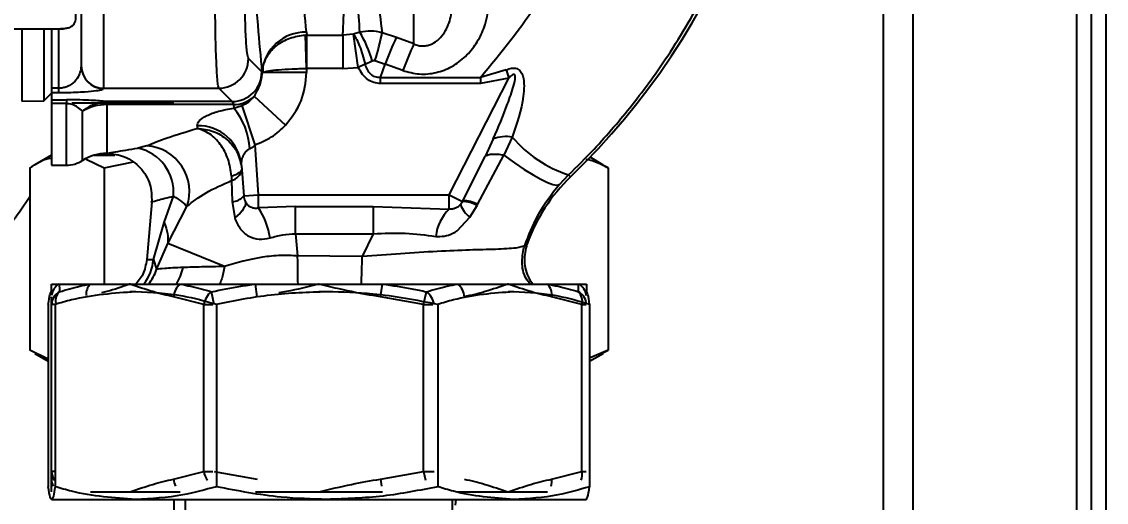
# Model space of a CAD drawing. Extents: x 75 to 2075, y 25 to 1460.
# Drawn here: x 1164.2 to 1255.5, y 596.8 to 637.2 of the extents above; entities that cross this region are included whole.
import ezdxf

# ---------------------------------------------------------------- set-up
doc = ezdxf.new("R2010")
doc.units = 0
doc.header["$LTSCALE"] = 5
doc.linetypes.add('SLD-KATı', pattern=[0])
doc.layers.get('0').update_dxf_attribs({"linetype": 'CONTINUOUS'})
doc.styles.add('SLDTEXTSTYLE1', font='GOTHIC.TTF', dxfattribs={"width": 0.913})
doc.dimstyles.new('SLDDIMSTYLE1', dxfattribs={"dimtxt": 17.5, "dimasz": 16.51, "dimexe": 0, "dimexo": 0.0625, "dimgap": 4.375, "dimtad": 1, "dimlfac": 0.8, "dimrnd": 1e-09, "dimzin": 12, "dimtxsty": 'SLDTEXTSTYLE1', "dimsah": 1, "dimcen": 0.09, "dimazin": 3, "dimtfac": 1, "dimtofl": 0, "dimtmove": 0, "dimatfit": 3, "dimtolj": 1, "dimtzin": 12})

# ---------------------------------------------------------------- blocks, each defined once
blk = doc.blocks.new('_D_7')
at = {"color": 7, "linetype": 'SLD-KATı'}
for p, q in [((1024.221, 594.338), (1024.221, 400.63)), ((1255.471, 561.942), (1255.471, 400.63)), ((1024.221, 405.63), (1255.471, 405.63))]:
    blk.add_line(p, q, dxfattribs=at)
for points in [[(1024.221, 405.63), (1040.731, 403.09), (1040.731, 408.17)], [(1255.471, 405.63), (1238.961, 408.17), (1238.961, 403.09)]]:
    blk.add_solid(points, dxfattribs=at)
at = {"color": 7, "linetype": 'SLD-KATı', "insert": (1115.464, 427.983), "char_height": 17.5, "attachment_point": 1, "style": 'SLDTEXTSTYLE1'}
blk.add_mtext('185', dxfattribs=at)

msp = doc.modelspace()

# ---------------------------------------------------------------- linework, layer by layer
at = {"color": 7, "linetype": 'SLD-KATı'}
for p, q in [((1239.221, 568.28), (1239.221, 1228.103)), ((1252.971, 1228.103), (1252.971, 568.28)), ((1236.721, 569.442), (1236.721, 1226.942)), ((1254.221, 574.53), (1254.221, 1221.853)), ((1255.471, 574.53), (1255.471, 1221.853)), ((1197.219, 635.337), (1197.219, 732.906)), ((1171.096, 639.89), (1171.096, 631.61)), ((1163.221, 636.611), (1167.722, 636.611)), ((1166.085, 636.611), (1166.085, 630.556)), ((1166.721, 636.611), (1166.721, 636.592)), ((1167.346, 636.592), (1166.721, 636.592)), ((1166.721, 636.592), (1166.721, 631.606)), ((1167.346, 631.606), (1167.346, 636.592)), ((1169.221, 636.611), (1169.282, 636.611)), ((1188.174, 636.327), (1188.2, 636.086)), ((1192.138, 636.157), (1191.231, 636.086)), ((1192.669, 636.326), (1192.138, 636.157)), ((1192.531, 633.357), (1192.138, 636.157)), ((1195.733, 635.881), (1194.541, 636.285)), ((1188.2, 636.086), (1188.103, 636.084)), ((1188.183, 633.266), (1188.103, 636.084)), ((1188.2, 636.086), (1191.231, 636.086)), ((1188.2, 633.266), (1188.2, 636.086)), ((1191.231, 636.086), (1191.231, 633.266)), ((1197.219, 635.337), (1195.733, 635.881)), ((1184.414, 632.983), (1183.291, 634.106)), ((1184.439, 632.913), (1184.507, 633.416)), ((1191.231, 633.266), (1192.531, 633.357)), ((1193.105, 633.643), (1192.531, 633.357)), ((1193.105, 633.643), (1193.697, 633.912)), ((1193.931, 633.938), (1194.793, 633.646)), ((1194.396, 632.516), (1194.793, 633.646)), ((1196.28, 633.104), (1194.793, 633.646)), ((1184.429, 632.961), (1184.414, 632.983)), ((1184.429, 632.961), (1184.439, 632.913)), ((1184.519, 632.941), (1184.439, 632.913)), ((1188.183, 632.941), (1184.519, 632.941)), ((1188.183, 633.266), (1188.183, 632.941)), ((1188.183, 633.266), (1188.2, 633.266)), ((1191.231, 633.266), (1188.2, 633.266)), ((1194.396, 632.516), (1202.802, 632.516)), ((1194.396, 632.007), (1194.396, 632.516)), ((1200.187, 622.629), (1205.198, 632.463)), ((1204.966, 633.149), (1202.802, 632.516)), ((1202.802, 632.516), (1202.802, 632.007)), ((1205.198, 632.463), (1202.802, 632.007)), ((1204.966, 633.149), (1205.198, 632.463)), ((1167.346, 631.606), (1166.721, 631.606)), ((1166.721, 631.606), (1166.721, 631.249)), ((1167.346, 631.249), (1167.346, 631.606)), ((1171.096, 631.61), (1180.794, 631.61)), ((1171.096, 631.587), (1171.096, 631.61)), ((1180.794, 631.61), (1181.917, 630.486)), ((1202.802, 632.007), (1194.396, 632.007)), ((1166.085, 630.556), (1166.721, 631.192)), ((1166.721, 631.249), (1167.346, 631.249)), ((1166.721, 631.249), (1166.721, 630.64)), ((1166.721, 630.64), (1167.971, 630.64)), ((1166.721, 630.64), (1166.721, 630.314)), ((1167.971, 630.64), (1167.971, 630.314)), ((1183.776, 630.927), (1186.408, 628.496)), ((1164.21, 630.523), (1166.085, 630.556)), ((1167.971, 630.314), (1166.721, 630.314)), ((1166.721, 630.314), (1166.721, 625.129)), ((1177.023, 630.354), (1168.44, 630.354)), ((1181.917, 630.486), (1171.362, 630.486)), ((1171.362, 630.226), (1171.362, 630.486)), ((1182.021, 630.226), (1171.362, 630.226)), ((1181.917, 630.486), (1182.021, 630.226)), ((1182.021, 630.226), (1182.059, 629.93)), ((1183.842, 626.842), (1182.763, 630.169)), ((1178.969, 628.456), (1178.986, 628.228)), ((1203.888, 627.352), (1203.206, 625.876)), ((1205.48, 627.498), (1204.765, 625.969)), ((1174.734, 626.759), (1173.986, 626.574)), ((1184.137, 622.629), (1183.842, 626.842)), ((1166.721, 625.979), (1165.323, 625.172)), ((1169.631, 625.634), (1171.137, 624.909)), ((1170.312, 625.979), (1172.034, 625.979)), ((1171.137, 624.909), (1173.624, 625.403)), ((1201.338, 622.134), (1203.206, 625.876)), ((1202.563, 621.824), (1204.765, 625.969)), ((1213.119, 625.172), (1212.036, 625.797)), ((1164.899, 624.909), (1164.899, 609.549)), ((1166.721, 625.129), (1167.971, 625.129)), ((1171.137, 624.909), (1171.137, 615.129)), ((1182.71, 625.119), (1182.89, 622.542)), ((1209.471, 623.515), (1210.225, 624.307)), ((1210.225, 624.307), (1210.381, 624.145)), ((1213.543, 624.909), (1213.098, 625.136)), ((1213.543, 624.909), (1213.543, 609.549)), ((1181.859, 624.216), (1181.867, 623.842)), ((1181.867, 623.842), (1181.909, 622.062)), ((1176.194, 620.307), (1176.982, 622.526)), ((1182.89, 622.542), (1184.137, 622.629)), ((1184.137, 622.629), (1200.187, 622.629)), ((1184.137, 621.54), (1184.137, 622.629)), ((1200.187, 622.629), (1201.301, 622.062)), ((1200.187, 621.441), (1200.187, 622.629)), ((1175.155, 622.053), (1174.729, 617.191)), ((1176.495, 618.533), (1178.116, 621.656)), ((1181.909, 622.062), (1182.134, 620.701)), ((1187.244, 621.642), (1184.137, 621.54)), ((1187.244, 621.642), (1193.783, 621.642)), ((1193.783, 621.642), (1200.187, 621.441)), ((1201.301, 622.062), (1201.338, 622.134)), ((1201.922, 620.753), (1202.521, 621.742)), ((1202.521, 621.742), (1202.563, 621.824)), ((1200.853, 619.611), (1201.922, 620.753)), ((1175.288, 617.204), (1176.194, 620.307)), ((1187.246, 619.362), (1193.783, 619.361)), ((1187.246, 619.362), (1187.428, 617.497)), ((1193.783, 619.361), (1192.871, 617.452)), ((1199.044, 619.141), (1199.396, 619.13)), ((1175.555, 616.357), (1176.495, 618.533)), ((1181.261, 616.602), (1176.495, 618.533)), ((1206.746, 618.511), (1206.508, 618.354)), ((1175.288, 617.204), (1175.555, 616.357)), ((1192.871, 617.452), (1187.428, 617.497)), ((1166.721, 615.129), (1167.364, 615.129)), ((1167.364, 615.129), (1169.99, 615.129)), ((1169.99, 615.129), (1173.311, 615.129)), ((1173.311, 615.129), (1177.542, 615.129)), ((1177.542, 615.129), (1183.881, 615.129)), ((1184.029, 614.047), (1183.881, 615.129)), ((1183.881, 615.129), (1189.221, 615.129)), ((1189.221, 615.129), (1194.561, 615.129)), ((1194.413, 614.047), (1194.561, 615.129)), ((1194.561, 615.129), (1200.9, 615.129)), ((1200.9, 615.129), (1205.131, 615.129)), ((1205.131, 615.129), (1208.452, 615.129)), ((1208.452, 615.129), (1211.078, 615.129)), ((1211.078, 615.129), (1211.721, 615.129)), ((1173.311, 614.504), (1173.802, 614.504)), ((1180.419, 613.397), (1180.18, 614.479)), ((1189.221, 614.504), (1189.905, 614.504)), ((1198.023, 613.397), (1198.262, 614.479)), ((1205.131, 614.504), (1205.607, 614.504)), ((1166.448, 613.434), (1166.448, 598.074)), ((1166.721, 613.397), (1166.721, 614.047)), ((1166.721, 599.362), (1166.721, 613.397)), ((1167.002, 613.502), (1167.015, 613.434)), ((1167.015, 613.434), (1167.015, 598.074)), ((1179.535, 613.397), (1176.982, 614.047)), ((1179.535, 599.362), (1179.535, 613.397)), ((1180.589, 613.434), (1180.589, 598.074)), ((1198.023, 613.397), (1194.413, 614.047)), ((1198.023, 599.362), (1198.023, 613.397)), ((1199.22, 613.434), (1199.22, 598.074)), ((1211.355, 613.397), (1208.802, 614.047)), ((1211.355, 599.362), (1211.355, 613.397)), ((1211.994, 613.434), (1211.994, 598.074)), ((1166.448, 608.804), (1164.899, 609.549)), ((1165.317, 609.29), (1166.448, 608.637)), ((1213.543, 609.549), (1211.994, 608.903)), ((1211.994, 608.637), (1213.125, 609.29)), ((1213.098, 609.335), (1213.543, 609.549)), ((1166.721, 598.712), (1166.721, 599.362)), ((1176.982, 598.712), (1179.535, 599.362)), ((1180.419, 599.362), (1184.029, 598.712)), ((1194.413, 598.712), (1198.023, 599.362)), ((1198.023, 599.362), (1198.907, 599.362)), ((1208.802, 598.712), (1211.355, 599.362)), ((1166.731, 597.004), (1173.802, 597.004)), ((1169.99, 597.629), (1173.311, 597.629)), ((1173.311, 597.629), (1177.542, 597.629)), ((1173.802, 597.004), (1189.905, 597.004)), ((1177.023, 597.004), (1177.023, 580.78)), ((1177.971, 597.004), (1177.971, 580.78)), ((1183.881, 597.629), (1189.221, 597.629)), ((1189.221, 597.629), (1194.561, 597.629)), ((1189.905, 597.004), (1205.607, 597.004)), ((1200.471, 580.78), (1200.471, 597.004)), ((1200.717, 596.511), (1200.768, 597.004)), ((1200.9, 597.629), (1205.131, 597.629)), ((1205.131, 597.629), (1208.452, 597.629)), ((1205.607, 597.004), (1211.711, 597.004))]:
    msp.add_line(p, q, dxfattribs=at)
at = {"color": 8, "linetype": 'SLD-KATı'}
for p, q in [((1164.21, 636.611), (1164.21, 630.523)), ((1167.971, 625.129), (1167.971, 630.314)), ((1171.362, 630.226), (1171.362, 626.129)), ((1169.327, 625.529), (1169.327, 629.668)), ((1174.73, 617.193), (1175.288, 617.204)), ((1167.002, 613.397), (1166.721, 613.397)), ((1179.535, 613.397), (1180.292, 613.397)), ((1198.023, 613.397), (1198.813, 613.397)), ((1211.355, 613.397), (1211.715, 613.397)), ((1167.002, 599.362), (1166.721, 599.362)), ((1179.535, 599.362), (1180.292, 599.362)), ((1194.413, 598.712), (1194.493, 598.124)), ((1198.023, 599.362), (1198.188, 598.614)), ((1211.355, 599.362), (1211.715, 599.362))]:
    msp.add_line(p, q, dxfattribs=at)
at = {"color": 7, "linetype": 'SLD-KATı', "flags": 128}
for points in [[(1204.765, 625.969), (1205.665, 625.329), (1206.494, 624.773), (1207.242, 624.308), (1207.9, 623.941), (1208.458, 623.675), (1208.909, 623.514), (1209.248, 623.46), (1209.471, 623.515)], [(1181.859, 624.216), (1182.06, 624.285), (1182.237, 624.357), (1182.39, 624.431), (1182.515, 624.506), (1182.613, 624.582), (1182.682, 624.659), (1182.721, 624.735), (1182.731, 624.809)], [(1183.001, 622.106), (1183.036, 621.974), (1183.029, 621.825), (1182.978, 621.661), (1182.886, 621.484), (1182.753, 621.296), (1182.582, 621.101), (1182.374, 620.902), (1182.134, 620.701)]]:
    msp.add_lwpolyline(points, dxfattribs=at)
at = {"color": 7, "linetype": 'SLD-KATı'}
for centre, radius, start, end in [((1168.506, 667.724), 60.438, 313.85735, 3.968), ((1188.087, 632.658), 3.671, 88.64653, 175.25591), ((1183.826, 631.135), 10.254, 15.70993, 30.41065), ((1173.769, 640.427), 21.181, 342.15952, 348.72337), ((1218.15, 625.139), 24.858, 154.39676, 159.98645), ((1219.051, 624.834), 24.227, 154.30924, 160.04063), ((1171.095, 633.484), 1.874, 180.03931, 270.03926), ((1171.095, 633.461), 1.874, 180.03931, 270.03926), ((1180.786, 634.114), 2.505, 270.1836, 359.8164), ((1186.833, 633.237), 2.333, 175.60773, 187.30645), ((1181.909, 632.991), 2.505, 270.1836, 359.8164), ((1181.983, 632.866), 2.641, 270.8308, 312.76186), ((1171.353, 626.267), 3.959, 89.86881, 120.77355), ((1177.422, 626.118), 6.003, 3.8527, 39.42101), ((1179.06, 624.793), 3.664, 5.10337, 91.42269), ((1204.977, 624.222), 3.314, 81.26917, 109.17105), ((1213.658, 634.538), 10.792, 220.72373, 251.44789), ((1171.362, 622.379), 3.75, 90, 122.85988), ((1173.173, 622.839), 3.822, 355.30013, 77.72073), ((1174.471, 622.912), 3.856, 340.98275, 86.08356), ((1167.971, 627.629), 2.5, 270, 302.85988), ((1181.587, 624.98), 1.172, 283.82806, 348.54328), ((1220.471, 613.644), 14.562, 133.85735, 160.47627), ((1181.899, 623.326), 1.264, 270.45379, 321.66151), ((1184.137, 622.629), 1.25, 184, 204.74048), ((1178.848, 618.067), 6.327, 8.51637, 33.29447), ((1200.187, 622.629), 1.25, 319.61226, 333), ((1203.16, 622.481), 2.126, 198.13744, 234.37975), ((1201.379, 619.877), 2.186, 58.5297, 92.05744), ((1201.455, 620.02), 2.117, 58.44155, 93.16613), ((1202.885, 618.666), 3.87, 134.1862, 172.93845), ((1178.506, 613.945), 1.528, 129.16409, 176.1758), ((1199.936, 613.945), 1.528, 3.8242, 50.83591), ((1207.559, 614.243), 1.258, 351.02366, 44.77955), ((1167.939, 613.39), 1.218, 116.58883, 179.70593), ((1181.115, 613.189), 1.593, 125.9347, 172.51312), ((1197.327, 613.189), 1.593, 7.48688, 54.0653), ((1210.226, 613.662), 1.159, 346.7796, 44.83345)]:
    msp.add_arc(centre, radius, start, end, dxfattribs=at)
at = {"color": 8, "linetype": 'SLD-KATı'}
for centre, radius, start, end in [((1171.438, 617.5), 3.862, 322.12212, 355.60915), ((1171.988, 617.529), 3.755, 320.27258, 341.80479), ((1173.729, 617.352), 4.145, 327.57258, 348.43679), ((1167.958, 614.044), 1.238, 118.70782, 174.42833), ((1170.857, 614.26), 1.228, 134.9164, 184.48211), ((1210.484, 614.044), 1.238, 5.57167, 61.29218), ((1168.18, 613.684), 1.118, 134.67687, 187.23179), ((1210.502, 613.388), 1.22, 7.30746, 63.37775), ((1167.924, 599.364), 1.203, 180.08651, 218.55213), ((1167.951, 598.712), 1.23, 180.01374, 208.58722), ((1178.723, 598.878), 1.749, 185.44454, 205.5354), ((1181.27, 599.628), 1.756, 188.72127, 215.28824), ((1207.231, 598.547), 1.579, 344.46841, 6.00182), ((1209.964, 599.112), 1.413, 339.35187, 10.17358)]:
    msp.add_arc(centre, radius, start, end, dxfattribs=at)
at = {"color": 7, "linetype": 'SLD-KATı'}
for points, knots in [([(1182.836, 686.701), (1182.83, 684.075), (1182.818, 678.734), (1182.878, 670.657), (1183, 662.66), (1183.187, 655.026), (1183.434, 648.025), (1183.73, 641.919), (1184.062, 636.77), (1184.308, 634.217), (1184.429, 632.961)], [0, 0, 0, 0, 0.120021, 0.244171, 0.371244, 0.499843, 0.628466, 0.755605, 0.879857, 1, 1, 1, 1]), ([(1188.174, 636.327), (1188.047, 637.563), (1187.801, 639.95), (1187.525, 643.977), (1187.324, 647.56), (1187.18, 650.572), (1187.052, 653.705), (1186.925, 657.378), (1186.805, 661.641), (1186.702, 666.523), (1186.617, 672.271), (1186.563, 678.925), (1186.575, 683.9), (1186.58, 686.384)], [0, 0, 0, 0, 0.12651, 0.244333, 0.31025, 0.374867, 0.438185, 0.500204, 0.586553, 0.671792, 0.755923, 0.878148, 1, 1, 1, 1]), ([(1210.225, 624.307), (1210.946, 625.026), (1212.253, 626.327), (1214.02, 628.308), (1215.627, 630.252), (1217.143, 632.257), (1219.357, 635.454), (1221.994, 639.945), (1224.705, 645.983), (1226.73, 652.246), (1228.056, 658.709), (1228.726, 665.261), (1228.563, 669.679), (1228.482, 671.884)], [0, 0, 0, 0, 0.058229, 0.105455, 0.151754, 0.202416, 0.249131, 0.373992, 0.499203, 0.626154, 0.748428, 0.874469, 1, 1, 1, 1]), ([(1191.231, 636.086), (1191.251, 636.499), (1191.293, 637.387), (1191.367, 639.021), (1191.451, 640.978), (1191.548, 643.396), (1191.662, 646.399), (1191.746, 648.86), (1191.792, 650.195)], [0, 0, 0, 0, 0.121442, 0.261256, 0.419439, 0.576976, 0.7705, 1, 1, 1, 1]), ([(1192.669, 636.326), (1192.607, 637.186), (1192.484, 638.908), (1192.271, 642.315), (1192.076, 645.598), (1191.909, 648.348), (1191.828, 649.63), (1191.792, 650.195)], [0, 0, 0, 0, 0.250405, 0.501115, 0.779712, 0.902747, 1, 1, 1, 1]), ([(1192.919, 650.159), (1193.058, 648.957), (1193.354, 646.394), (1193.752, 642.79), (1194.158, 639.215), (1194.409, 637.294), (1194.541, 636.285)], [0, 0, 0, 0, 0.208643, 0.44476, 0.708498, 1, 1, 1, 1]), ([(1202.802, 632.516), (1204.534, 634.611), (1208.006, 638.811), (1210.397, 643.724), (1211.594, 646.186)], [0, 0, 0, 0, 0.49895, 1, 1, 1, 1]), ([(1124.653, 640.106), (1124.77, 638.97), (1125.041, 636.323), (1125.96, 631.875), (1127.376, 627.18), (1129.242, 623.015), (1131.143, 619.857), (1132.988, 617.48), (1134.864, 615.552), (1136.952, 613.86), (1139.39, 612.406), (1142.139, 611.338), (1144.976, 610.791), (1147.646, 610.756), (1149.945, 611.08), (1152.022, 611.639), (1154.14, 612.477), (1156.669, 613.863), (1159.245, 615.806), (1161.588, 618.13), (1163.411, 620.313), (1164.432, 621.806), (1164.899, 622.49)], [0, 0, 0, 0, 0.0419, 0.097597, 0.16912, 0.228964, 0.279774, 0.32375, 0.361673, 0.403202, 0.452017, 0.503461, 0.557263, 0.607885, 0.650651, 0.686855, 0.728906, 0.779684, 0.849095, 0.906665, 0.957215, 1, 1, 1, 1]), ([(1169.221, 639.988), (1169.221, 639.182), (1169.221, 637.513), (1169.221, 635.381), (1169.221, 633.87), (1169.221, 633.609), (1169.221, 633.482)], [0, 0, 0, 0, 0.241412, 0.5, 0.758588, 1, 1, 1, 1]), ([(1180.794, 631.61), (1180.77, 631.685), (1180.725, 631.826), (1180.651, 632.628), (1180.57, 634.158), (1180.503, 636.736), (1180.49, 638.858), (1180.484, 639.89)], [0, 0, 0, 0, 0.151337, 0.285374, 0.500804, 0.757197, 1, 1, 1, 1]), ([(1183.291, 634.106), (1183.252, 634.221), (1183.173, 634.459), (1183.071, 635.832), (1182.999, 637.77), (1182.987, 639.288), (1182.981, 640.021)], [0, 0, 0, 0, 0.241561, 0.500214, 0.758736, 1, 1, 1, 1]), ([(1167.346, 639.738), (1167.476, 639.723), (1167.734, 639.693), (1168.095, 639.456), (1168.425, 639.055), (1168.678, 638.43), (1168.774, 637.716), (1168.702, 637.148), (1168.476, 636.825), (1168.165, 636.676), (1167.813, 636.61), (1167.527, 636.593), (1167.37, 636.592), (1167.346, 636.592)], [0, 0, 0, 0, 0.064214, 0.128128, 0.210428, 0.327501, 0.48814, 0.651334, 0.771151, 0.855741, 0.92176, 0.988211, 1, 1, 1, 1]), ([(1196.28, 633.104), (1196.738, 632.978), (1197.656, 632.726), (1199.1, 632.869), (1200.437, 633.387), (1201.586, 634.245), (1202.484, 635.346), (1203.364, 637.03), (1203.503, 638.446), (1203.596, 639.389)], [0, 0, 0, 0, 0.124889, 0.249848, 0.374988, 0.500236, 0.625531, 0.750596, 1, 1, 1, 1]), ([(1197.219, 635.337), (1197.343, 635.288), (1197.585, 635.193), (1197.976, 635.155), (1198.356, 635.198), (1198.843, 635.363), (1199.357, 635.734), (1199.952, 636.495), (1200.387, 637.601), (1200.443, 638.524), (1200.471, 638.987)], [0, 0, 0, 0, 0.064266, 0.125682, 0.183859, 0.244687, 0.371657, 0.494081, 0.746549, 1, 1, 1, 1]), ([(1192.138, 636.157), (1192.226, 636.019), (1192.389, 635.761), (1192.649, 635.141), (1192.895, 634.437), (1193.037, 633.902), (1193.105, 633.643)], [0, 0, 0, 0, 0.270637, 0.504018, 0.759557, 1, 1, 1, 1]), ([(1194.541, 636.285), (1194.23, 636.349), (1193.612, 636.476), (1192.982, 636.376), (1192.669, 636.326)], [0, 0, 0, 0, 0.502011, 1, 1, 1, 1]), ([(1184.507, 633.416), (1184.619, 633.744), (1184.847, 634.414), (1185.653, 635.263), (1186.764, 635.91), (1187.65, 636.025), (1188.103, 636.084)], [0, 0, 0, 0, 0.233845, 0.476705, 0.732631, 1, 1, 1, 1]), ([(1169.221, 633.46), (1169.164, 633.111), (1169.079, 632.589), (1168.545, 632.019), (1168.1, 631.754), (1167.759, 631.648), (1167.518, 631.611), (1167.402, 631.608), (1167.346, 631.606)], [0, 0, 0, 0, 0.499111, 0.74928, 0.874307, 0.944428, 0.973332, 1, 1, 1, 1]), ([(1194.396, 632.007), (1194.204, 632.022), (1193.826, 632.052), (1193.303, 632.331), (1192.855, 632.772), (1192.644, 633.153), (1192.531, 633.357)], [0, 0, 0, 0, 0.234599, 0.464713, 0.713605, 1, 1, 1, 1]), ([(1194.396, 632.516), (1194.32, 632.511), (1194.17, 632.502), (1193.949, 632.548), (1193.745, 632.643), (1193.505, 632.836), (1193.272, 633.174), (1193.162, 633.483), (1193.105, 633.643)], [0, 0, 0, 0, 0.1212854, 0.2393849, 0.3567941, 0.4765583, 0.7285729, 1, 1, 1, 1]), ([(1193.697, 633.912), (1193.736, 633.927), (1193.793, 633.949), (1193.874, 633.951), (1193.912, 633.942), (1193.931, 633.938)], [0, 0, 0, 0, 0.5181295, 0.7621241, 1, 1, 1, 1]), ([(1183.776, 630.927), (1183.952, 631.24), (1184.201, 631.683), (1184.411, 632.407), (1184.43, 632.746), (1184.439, 632.913)], [0, 0, 0, 0, 0.552085, 0.780164, 1, 1, 1, 1]), ([(1184.519, 632.941), (1184.65, 632.983), (1184.911, 633.068), (1185.794, 633.174), (1186.918, 633.247), (1187.769, 633.26), (1188.183, 633.266)], [0, 0, 0, 0, 0.250233, 0.500004, 0.756011, 1, 1, 1, 1]), ([(1186.408, 628.496), (1186.915, 629.153), (1187.929, 630.465), (1188.099, 632.116), (1188.183, 632.941)], [0, 0, 0, 0, 0.500174, 1, 1, 1, 1]), ([(1203.888, 627.352), (1204.311, 628.325), (1204.946, 629.783), (1205.528, 631.532), (1205.753, 632.348), (1205.73, 632.67), (1205.705, 632.733), (1205.683, 632.759), (1205.663, 632.771), (1205.64, 632.779), (1205.606, 632.78), (1205.561, 632.768), (1205.404, 632.689), (1205.294, 632.569), (1205.198, 632.463)], [0, 0, 0, 0, 0.499605, 0.749078, 0.874161, 0.89343, 0.900546, 0.906491, 0.909258, 0.912028, 0.917993, 0.925142, 0.933913, 1, 1, 1, 1]), ([(1204.966, 633.149), (1205.118, 633.207), (1205.341, 633.293), (1205.654, 633.311), (1205.87, 633.27), (1206.054, 633.166), (1206.245, 632.967), (1206.444, 632.508), (1206.499, 631.788), (1206.358, 630.022), (1205.871, 628.622), (1205.48, 627.498)], [0, 0, 0, 0, 0.065403, 0.096157, 0.125735, 0.154209, 0.182727, 0.241127, 0.363196, 0.488659, 1, 1, 1, 1]), ([(1167.346, 631.249), (1167.513, 631.249), (1167.855, 631.251), (1168.496, 631.264), (1169.455, 631.302), (1170.355, 631.379), (1170.979, 631.481), (1171.057, 631.552), (1171.096, 631.587)], [0, 0, 0, 0, 0.061709, 0.126056, 0.251513, 0.501335, 0.75111, 1, 1, 1, 1]), ([(1171.362, 630.486), (1170.975, 630.523), (1170.395, 630.577), (1169.296, 630.621), (1168.562, 630.637), (1168.168, 630.639), (1167.971, 630.64)], [0, 0, 0, 0, 0.4988633, 0.7488977, 0.8741953, 1, 1, 1, 1]), ([(1182.763, 630.169), (1182.956, 630.258), (1183.353, 630.441), (1183.633, 630.763), (1183.776, 630.927)], [0, 0, 0, 0, 0.487454, 1, 1, 1, 1]), ([(1169.327, 629.668), (1169.205, 629.787), (1169.006, 629.98), (1168.616, 630.203), (1168.274, 630.29), (1168.098, 630.311), (1168.012, 630.313), (1167.971, 630.314)], [0, 0, 0, 0, 0.499816, 0.813588, 0.91733, 0.960151, 1, 1, 1, 1]), ([(1178.969, 628.456), (1179.002, 628.598), (1179.069, 628.883), (1179.731, 629.313), (1180.726, 629.694), (1181.614, 629.852), (1182.059, 629.93)], [0, 0, 0, 0, 0.249477, 0.499183, 0.749086, 1, 1, 1, 1]), ([(1182.059, 629.93), (1182.171, 629.967), (1182.383, 630.037), (1182.641, 630.127), (1182.763, 630.169)], [0, 0, 0, 0, 0.5269, 1, 1, 1, 1]), ([(1174.734, 626.759), (1175.243, 626.975), (1176.263, 627.409), (1178.077, 627.955), (1178.986, 628.228)], [0, 0, 0, 0, 0.499207, 1, 1, 1, 1]), ([(1178.986, 628.228), (1179.442, 628.176), (1180.362, 628.071), (1181.563, 627.314), (1182.469, 626.197), (1182.643, 625.275), (1182.731, 624.809)], [0, 0, 0, 0, 0.242929, 0.488949, 0.741538, 1, 1, 1, 1]), ([(1181.859, 624.216), (1181.792, 624.696), (1181.659, 625.645), (1180.97, 626.907), (1180.051, 627.854), (1179.339, 628.104), (1178.986, 628.228)], [0, 0, 0, 0, 0.25853, 0.511104, 0.757075, 1, 1, 1, 1]), ([(1183.842, 626.842), (1184.325, 627.036), (1185.286, 627.422), (1186.035, 628.139), (1186.408, 628.496)], [0, 0, 0, 0, 0.501711, 1, 1, 1, 1]), ([(1171.419, 626.129), (1171.915, 626.074), (1172.679, 625.988), (1173.589, 625.471), (1174.207, 624.934), (1174.688, 624.271), (1175.124, 623.32), (1175.143, 622.551), (1175.155, 622.052)], [0, 0, 0, 0, 0.2382133, 0.36756, 0.5, 0.63244, 0.7617867, 1, 1, 1, 1]), ([(1182.71, 625.119), (1182.707, 625.208), (1182.704, 625.323), (1182.718, 625.454), (1182.742, 625.625), (1182.816, 625.899), (1182.994, 626.209), (1183.204, 626.419), (1183.346, 626.489), (1183.412, 626.522)], [0, 0, 0, 0, 0.172183, 0.222944, 0.250123, 0.500087, 0.749527, 0.883849, 1, 1, 1, 1]), ([(1183.412, 626.522), (1183.487, 626.559), (1183.647, 626.637), (1183.775, 626.771), (1183.842, 626.842)], [0, 0, 0, 0, 0.473648, 1, 1, 1, 1]), ([(1164.899, 624.909), (1165.41, 625.243), (1166.013, 625.638), (1166.627, 625.733), (1166.721, 625.747)], [0, 0, 0, 0, 0.847474, 1, 1, 1, 1]), ([(1204.765, 625.969), (1204.596, 625.994), (1204.256, 626.044), (1203.819, 626.046), (1203.451, 625.996), (1203.287, 625.916), (1203.206, 625.876)], [0, 0, 0, 0, 0.247622, 0.499983, 0.752353, 1, 1, 1, 1]), ([(1211.689, 625.635), (1211.751, 625.626), (1212.376, 625.534), (1212.99, 625.205), (1213.543, 624.909)], [0, 0, 0, 0, 0.098396, 1, 1, 1, 1]), ([(1178.116, 621.656), (1178.601, 622.047), (1179.546, 622.812), (1181.107, 623.505), (1181.867, 623.842)], [0, 0, 0, 0, 0.512779, 1, 1, 1, 1]), ([(1209.471, 623.515), (1208.8, 622.664), (1207.565, 621.1), (1206.839, 619.214), (1206.508, 618.354)], [0, 0, 0, 0, 0.543799, 1, 1, 1, 1]), ([(1176.982, 622.526), (1177.246, 622.36), (1177.782, 622.021), (1178.004, 621.779), (1178.116, 621.656)], [0, 0, 0, 0, 0.491742, 1, 1, 1, 1]), ([(1183.001, 622.106), (1183.059, 622.005), (1183.117, 621.902), (1183.201, 621.815), (1183.222, 621.794), (1183.304, 621.719), (1183.495, 621.593), (1183.799, 621.502), (1184.033, 621.528), (1184.137, 621.54)], [0, 0, 0, 0, 0.249804, 0.252076, 0.269689, 0.318274, 0.49965, 0.779363, 1, 1, 1, 1]), ([(1201.139, 621.819), (1201.081, 621.758), (1200.95, 621.623), (1200.712, 621.492), (1200.458, 621.428), (1200.283, 621.428), (1200.197, 621.439), (1200.187, 621.441)], [0, 0, 0, 0, 0.225479, 0.499755, 0.750109, 0.971834, 1, 1, 1, 1]), ([(1182.134, 620.701), (1182.271, 620.379), (1182.538, 619.752), (1183.271, 619.113), (1184.172, 618.825), (1184.795, 618.944), (1185.105, 619.004)], [0, 0, 0, 0, 0.26485, 0.515816, 0.758548, 1, 1, 1, 1]), ([(1176.194, 620.307), (1176.314, 619.994), (1176.555, 619.366), (1176.515, 618.811), (1176.495, 618.533)], [0, 0, 0, 0, 0.4999995, 1, 1, 1, 1]), ([(1185.105, 619.004), (1185.46, 619.106), (1186.145, 619.304), (1186.888, 619.343), (1187.246, 619.362)], [0, 0, 0, 0, 0.517477, 1, 1, 1, 1]), ([(1193.783, 619.361), (1194.693, 619.398), (1196.507, 619.472), (1198.2, 619.251), (1199.044, 619.141)], [0, 0, 0, 0, 0.501404, 1, 1, 1, 1]), ([(1199.396, 619.13), (1199.647, 619.152), (1200.161, 619.197), (1200.619, 619.471), (1200.853, 619.611)], [0, 0, 0, 0, 0.487124, 1, 1, 1, 1]), ([(1204.073, 618.046), (1203.379, 618.029), (1201.983, 617.995), (1199.188, 617.882), (1196.113, 617.676), (1193.952, 617.527), (1192.871, 617.452)], [0, 0, 0, 0, 0.244684, 0.492875, 0.746213, 1, 1, 1, 1]), ([(1206.508, 618.354), (1206.347, 618.281), (1206.023, 618.135), (1204.723, 618.076), (1204.073, 618.046)], [0, 0, 0, 0, 0.5003053, 1, 1, 1, 1]), ([(1207.214, 615.129), (1207.112, 615.277), (1206.865, 615.636), (1206.635, 616.294), (1206.459, 617.291), (1206.632, 618.027), (1206.746, 618.511)], [0, 0, 0, 0, 0.151393, 0.368038, 0.585062, 1, 1, 1, 1]), ([(1174.73, 617.193), (1174.656, 616.76), (1174.519, 615.951), (1173.993, 615.324), (1173.748, 615.032)], [0, 0, 0, 0, 0.535335, 1, 1, 1, 1]), ([(1187.428, 617.497), (1186.951, 617.517), (1185.938, 617.559), (1183.806, 617.341), (1182.302, 616.904), (1181.261, 616.602)], [0, 0, 0, 0, 0.214747, 0.456054, 1, 1, 1, 1]), ([(1177.79, 616.521), (1177.204, 616.493), (1176.035, 616.437), (1175.715, 616.383), (1175.555, 616.357)], [0, 0, 0, 0, 0.50096, 1, 1, 1, 1]), ([(1181.261, 616.602), (1180.602, 616.591), (1179.284, 616.568), (1178.288, 616.537), (1177.79, 616.521)], [0, 0, 0, 0, 0.500349, 1, 1, 1, 1]), ([(1166.721, 614.376), (1166.721, 614.414), (1166.721, 614.611), (1166.721, 614.906), (1166.721, 615.127), (1166.721, 615.129)], [0, 0, 0, 0, 0.188378, 0.990561, 1, 1, 1, 1]), ([(1167.364, 615.129), (1167.37, 615.007), (1167.378, 614.823), (1167.39, 614.565), (1167.394, 614.479)], [0, 0, 0, 0, 0.665391, 1, 1, 1, 1]), ([(1167.394, 614.479), (1167.966, 614.645), (1168.827, 614.895), (1169.698, 615.071), (1169.99, 615.129)], [0, 0, 0, 0, 0.665339, 1, 1, 1, 1]), ([(1176.982, 614.047), (1176.4, 614.185), (1175.174, 614.476), (1173.961, 614.906), (1173.319, 615.127), (1173.311, 615.129)], [0, 0, 0, 0, 0.471687, 0.993856, 1, 1, 1, 1]), ([(1177.542, 615.129), (1178.129, 615.007), (1179.012, 614.823), (1179.887, 614.565), (1180.18, 614.479)], [0, 0, 0, 0, 0.665391, 1, 1, 1, 1]), ([(1180.18, 614.479), (1180.997, 614.645), (1182.225, 614.895), (1183.466, 615.071), (1183.881, 615.129)], [0, 0, 0, 0, 0.6653388, 1, 1, 1, 1]), ([(1194.413, 614.047), (1193.59, 614.185), (1191.856, 614.476), (1190.139, 614.906), (1189.232, 615.127), (1189.221, 615.129)], [0, 0, 0, 0, 0.471687, 0.993856, 1, 1, 1, 1]), ([(1194.561, 615.129), (1195.386, 615.007), (1196.626, 614.823), (1197.852, 614.565), (1198.262, 614.479)], [0, 0, 0, 0, 0.6653905, 1, 1, 1, 1]), ([(1198.262, 614.479), (1198.845, 614.645), (1199.722, 614.895), (1200.605, 615.071), (1200.9, 615.129)], [0, 0, 0, 0, 0.665339, 1, 1, 1, 1]), ([(1205.131, 615.129), (1205.123, 615.127), (1204.481, 614.906), (1203.268, 614.476), (1202.042, 614.185), (1201.46, 614.047)], [0, 0, 0, 0, 0.006144, 0.528313, 1, 1, 1, 1]), ([(1208.802, 614.047), (1208.22, 614.185), (1206.994, 614.476), (1205.78, 614.906), (1205.138, 615.127), (1205.131, 615.129)], [0, 0, 0, 0, 0.471687, 0.993856, 1, 1, 1, 1]), ([(1208.452, 615.129), (1209.031, 615.007), (1209.902, 614.823), (1210.761, 614.565), (1211.048, 614.479)], [0, 0, 0, 0, 0.665391, 1, 1, 1, 1]), ([(1211.048, 614.479), (1211.056, 614.645), (1211.067, 614.895), (1211.075, 615.071), (1211.078, 615.129)], [0, 0, 0, 0, 0.665339, 1, 1, 1, 1]), ([(1211.721, 615.129), (1211.721, 615.127), (1211.721, 614.906), (1211.721, 614.611), (1211.721, 614.414), (1211.721, 614.376)], [0, 0, 0, 0, 0.0094394, 0.8116218, 1, 1, 1, 1]), ([(1166.448, 613.434), (1166.495, 613.739), (1166.588, 614.352), (1166.683, 614.453), (1166.731, 614.504)], [0, 0, 0, 0, 0.497167, 1, 1, 1, 1]), ([(1167.015, 613.434), (1167.478, 613.569), (1169.709, 614.22), (1171.993, 614.379), (1173.802, 614.504)], [0, 0, 0, 0, 0.2077162, 1, 1, 1, 1]), ([(1173.802, 614.504), (1175.127, 614.436), (1177.411, 614.32), (1179.649, 613.696), (1180.589, 613.434)], [0, 0, 0, 0, 0.579953, 1, 1, 1, 1]), ([(1180.589, 613.434), (1182.118, 613.739), (1185.194, 614.352), (1188.329, 614.453), (1189.905, 614.504)], [0, 0, 0, 0, 0.497167, 1, 1, 1, 1]), ([(1189.905, 614.504), (1191.191, 614.47), (1194.325, 614.388), (1197.404, 613.788), (1199.22, 613.434)], [0, 0, 0, 0, 0.410402, 1, 1, 1, 1]), ([(1199.22, 613.434), (1199.656, 613.569), (1201.756, 614.22), (1203.905, 614.379), (1205.607, 614.504)], [0, 0, 0, 0, 0.2077162, 1, 1, 1, 1]), ([(1205.607, 614.504), (1206.854, 614.436), (1209.003, 614.32), (1211.109, 613.696), (1211.994, 613.434)], [0, 0, 0, 0, 0.5799529, 1, 1, 1, 1]), ([(1211.994, 613.434), (1211.947, 613.739), (1211.854, 614.352), (1211.759, 614.453), (1211.711, 614.504)], [0, 0, 0, 0, 0.497167, 1, 1, 1, 1]), ([(1166.721, 597.629), (1166.721, 597.632), (1166.721, 597.852), (1166.721, 598.282), (1166.721, 598.573), (1166.721, 598.712)], [0, 0, 0, 0, 0.006144, 0.528313, 1, 1, 1, 1]), ([(1173.311, 597.629), (1173.319, 597.632), (1173.961, 597.852), (1175.174, 598.282), (1176.4, 598.573), (1176.982, 598.712)], [0, 0, 0, 0, 0.006144, 0.528313, 1, 1, 1, 1]), ([(1189.221, 597.629), (1189.232, 597.632), (1190.139, 597.852), (1191.856, 598.282), (1193.59, 598.573), (1194.413, 598.712)], [0, 0, 0, 0, 0.006144, 0.528313, 1, 1, 1, 1]), ([(1201.46, 598.712), (1202.042, 598.573), (1203.268, 598.282), (1204.481, 597.852), (1205.123, 597.632), (1205.131, 597.629)], [0, 0, 0, 0, 0.471687, 0.993856, 1, 1, 1, 1]), ([(1205.131, 597.629), (1205.138, 597.632), (1205.78, 597.852), (1206.994, 598.282), (1208.22, 598.573), (1208.802, 598.712)], [0, 0, 0, 0, 0.006144, 0.528313, 1, 1, 1, 1]), ([(1166.731, 597.004), (1166.692, 597.038), (1166.597, 597.121), (1166.503, 597.721), (1166.448, 598.074)], [0, 0, 0, 0, 0.410402, 1, 1, 1, 1]), ([(1167.015, 598.074), (1166.968, 597.77), (1166.875, 597.156), (1166.779, 597.055), (1166.731, 597.004)], [0, 0, 0, 0, 0.497167, 1, 1, 1, 1]), ([(1173.802, 597.004), (1171.993, 597.13), (1169.709, 597.288), (1167.478, 597.939), (1167.015, 598.074)], [0, 0, 0, 0, 0.7922838, 1, 1, 1, 1]), ([(1180.589, 598.074), (1179.649, 597.812), (1177.411, 597.189), (1175.127, 597.072), (1173.802, 597.004)], [0, 0, 0, 0, 0.4200471, 1, 1, 1, 1]), ([(1189.905, 597.004), (1188.619, 597.038), (1185.485, 597.121), (1182.405, 597.721), (1180.589, 598.074)], [0, 0, 0, 0, 0.410402, 1, 1, 1, 1]), ([(1199.22, 598.074), (1197.691, 597.77), (1194.615, 597.156), (1191.481, 597.055), (1189.905, 597.004)], [0, 0, 0, 0, 0.497167, 1, 1, 1, 1]), ([(1205.607, 597.004), (1203.905, 597.13), (1201.756, 597.288), (1199.656, 597.939), (1199.22, 598.074)], [0, 0, 0, 0, 0.792284, 1, 1, 1, 1]), ([(1211.994, 598.074), (1211.109, 597.812), (1209.003, 597.189), (1206.854, 597.072), (1205.607, 597.004)], [0, 0, 0, 0, 0.4200471, 1, 1, 1, 1]), ([(1211.711, 597.004), (1211.75, 597.038), (1211.845, 597.121), (1211.939, 597.721), (1211.994, 598.074)], [0, 0, 0, 0, 0.410402, 1, 1, 1, 1])]:
    msp.add_open_spline(points, degree=3, knots=knots, dxfattribs=at)
for points in [[(1169.327, 629.668), (1169.638, 629.897), (1170.26, 630.354), (1170.995, 630.442), (1171.362, 630.486)], [(1187.246, 619.362), (1187.246, 619.583), (1187.246, 620.023), (1187.245, 620.641), (1187.245, 621.202), (1187.245, 621.495), (1187.244, 621.642)], [(1193.783, 621.642), (1193.783, 621.495), (1193.783, 621.202), (1193.783, 620.641), (1193.783, 620.022), (1193.783, 619.581), (1193.783, 619.361)]]:
    msp.add_open_spline(points, degree=3, dxfattribs=at)
at = {"color": 8, "linetype": 'SLD-KATı'}
for points, knots in [([(1171.42, 626.129), (1171.42, 626.129), (1171.197, 626.088), (1171.931, 626.235), (1173.301, 626.461), (1173.986, 626.574)], [0, 0, 0, 0, 0.00098, 0.500279, 1, 1, 1, 1]), ([(1175.156, 622.053), (1175.155, 622.052), (1174.998, 622.009), (1175.511, 622.163), (1176.491, 622.405), (1176.982, 622.526)], [0, 0, 0, 0, 0.000864, 0.499752, 1, 1, 1, 1]), ([(1207.001, 615.129), (1206.882, 615.276), (1206.452, 615.806), (1206.221, 616.991), (1206.415, 617.913), (1206.508, 618.354)], [0, 0, 0, 0, 0.1659602, 0.6005088, 1, 1, 1, 1]), ([(1187.462, 615.129), (1187.457, 615.476), (1187.447, 616.194), (1187.435, 617.053), (1187.428, 617.497)], [0, 0, 0, 0, 0.483797, 1, 1, 1, 1]), ([(1192.792, 615.129), (1192.804, 615.47), (1192.827, 616.177), (1192.856, 617.017), (1192.871, 617.452)], [0, 0, 0, 0, 0.482808, 1, 1, 1, 1]), ([(1181.261, 616.602), (1181.207, 616.234), (1181.127, 615.687), (1180.931, 615.266), (1180.867, 615.129)], [0, 0, 0, 0, 0.674606, 1, 1, 1, 1]), ([(1173.311, 615.129), (1173.304, 615.127), (1172.662, 614.906), (1171.874, 614.611), (1171.08, 614.414), (1170.929, 614.376)], [0, 0, 0, 0, 0.009439, 0.811622, 1, 1, 1, 1]), ([(1189.221, 615.129), (1189.21, 615.127), (1188.303, 614.906), (1187.188, 614.611), (1186.065, 614.414), (1185.852, 614.376)], [0, 0, 0, 0, 0.009439, 0.811622, 1, 1, 1, 1])]:
    msp.add_open_spline(points, degree=3, knots=knots, dxfattribs=at)

# ---------------------------------------------------------------- dimensions: what is measured, and where the dimension line sits
at = {"color": 7, "linetype": 'SLD-KATı'}
dim = msp.add_linear_dim(base=(1255.471, 405.63), p1=(1024.221, 599.338), p2=(1255.471, 566.942), dimstyle='SLDDIMSTYLE1', dxfattribs=at)
dim.commit()
dim.dimension.update_dxf_attribs({"geometry": '_D_7', "text_midpoint": (1134.859, 405.63), "dimtype": 160})

doc.saveas('drawing.dxf')
